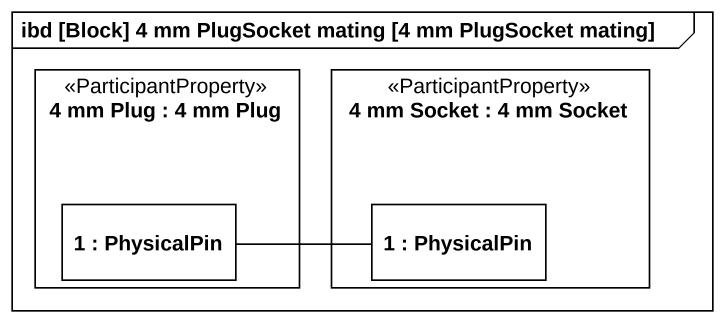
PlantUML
@startuml
mainframe ibd [Block] 4 mm PlugSocket mating [4 mm PlugSocket mating]
rectangle "4 mm Plug : 4 mm Plug" as p4_mm_Plug <<ParticipantProperty>> {
  rectangle "1 : PhysicalPin" as p1
}
rectangle "4 mm Socket : 4 mm Socket" as p4_mm_Socket <<ParticipantProperty>> {
  rectangle "1 : PhysicalPin" as p1_2
}
p1 -right- p1_2
@enduml
